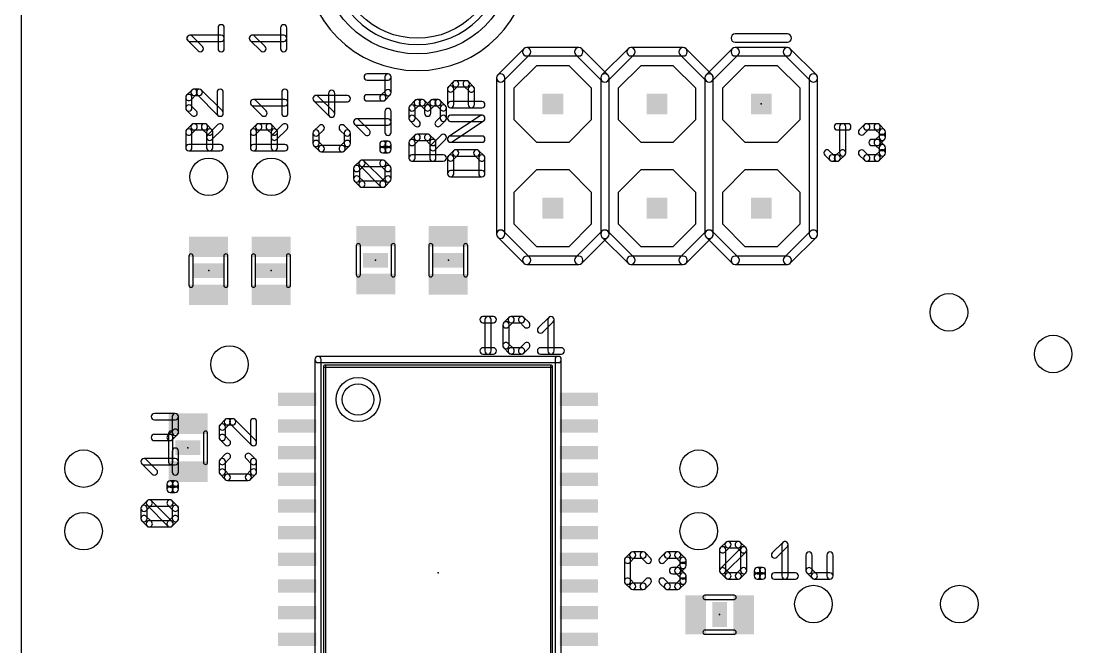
# Model space of a CAD drawing. Extents: x 0 to 39.6, y -14.9 to 59.9.
# Drawn here: x 0 to 25.6, y 11.65 to 26.91 of the extents above; entities that cross this region are included whole.
import ezdxf

# ---------------------------------------------------------------- set-up
doc = ezdxf.new("R2010")
doc.units = 0
for name, color, linetype in [('17', 82, 'CONTINUOUS'), ('18', 82, 'CONTINUOUS'), ('20', 7, 'CONTINUOUS'), ('21', 253, 'CONTINUOUS'), ('23', 7, 'CONTINUOUS'), ('25', 253, 'CONTINUOUS'), ('27', 253, 'CONTINUOUS'), ('51', 253, 'CONTINUOUS')]:
    doc.layers.add(name, color=color, linetype=linetype)

# ---------------------------------------------------------------- blocks, each defined once
blk = doc.blocks.new('RECT')
blk.add_solid([(-0.5, -0.5), (0.5, -0.5), (-0.5, 0.5), (0.5, 0.5)])
blk = doc.blocks.new('OCTAGONP')
blk.add_lwpolyline([(-0.5, -0.2071), (-0.5, 0.2071), (-0.2071, 0.5), (0.2071, 0.5), (0.5, 0.2071), (0.5, -0.2071), (0.2071, -0.5), (-0.2071, -0.5)], close=True)
blk = doc.blocks.new('ROUNDV')
blk.add_circle((0, 0), 0.5)

msp = doc.modelspace()

# ---------------------------------------------------------------- linework, layer by layer
at = {"layer": '20'}
msp.add_line((0, 59.944), (0, 0), dxfattribs=at)
at = {"layer": '21'}
for points in [[(7.3152, 28.448, 1), (6.9088, 28.448, 1), (12.3952, 28.448, 1), (11.9888, 28.448, -1)], [(7.6962, 28.448, 1), (7.5438, 28.448, 1), (11.7602, 28.448, 1), (11.6078, 28.448, -1)], [(17.399, 26.3954), (18.669, 26.3954, 1), (18.669, 26.5986), (17.399, 26.5986, 1)], [(12.2472, 26.2338), (11.6122, 25.5988, 1), (11.7558, 25.4552), (12.3908, 26.0902, 1)], [(13.589, 26.2636), (12.319, 26.2636, 1), (12.319, 26.0604), (13.589, 26.0604, 1)], [(14.2958, 25.5988), (13.6608, 26.2338, 1), (13.5172, 26.0902), (14.1522, 25.4552, 1)], [(14.7872, 26.2338), (14.1522, 25.5988, 1), (14.2958, 25.4552), (14.9308, 26.0902, 1)], [(16.129, 26.2636), (14.859, 26.2636, 1), (14.859, 26.0604), (16.129, 26.0604, 1)], [(16.8358, 25.5988), (16.2008, 26.2338, 1), (16.0572, 26.0902), (16.6922, 25.4552, 1)], [(17.3272, 26.2338), (16.6922, 25.5988, 1), (16.8358, 25.4552), (17.4708, 26.0902, 1)], [(18.669, 26.2636), (17.399, 26.2636, 1), (17.399, 26.0604), (18.669, 26.0604, 1)], [(19.3758, 25.5988), (18.7408, 26.2338, 1), (18.5972, 26.0902), (19.2322, 25.4552, 1)], [(11.7856, 21.717), (11.7856, 25.527, 1), (11.5824, 25.527), (11.5824, 21.717, 1)], [(14.3256, 21.717), (14.3256, 25.527, 1), (14.1224, 25.527), (14.1224, 21.717, 1)], [(16.8656, 21.717), (16.8656, 25.527, 1), (16.6624, 25.527), (16.6624, 21.717, 1)], [(19.2024, 25.527), (19.2024, 21.717, 1), (19.4056, 21.717), (19.4056, 25.527, 1)], [(12.3908, 21.1538), (11.7558, 21.7888, 1), (11.6122, 21.6452), (12.2472, 21.0102, 1)], [(14.1522, 21.7888), (13.5172, 21.1538, 1), (13.6608, 21.0102), (14.2958, 21.6452, 1)], [(14.9308, 21.1538), (14.2958, 21.7888, 1), (14.1522, 21.6452), (14.7872, 21.0102, 1)], [(16.6922, 21.7888), (16.0572, 21.1538, 1), (16.2008, 21.0102), (16.8358, 21.6452, 1)], [(17.4708, 21.1538), (16.8358, 21.7888, 1), (16.6922, 21.6452), (17.3272, 21.0102, 1)], [(19.2322, 21.7888), (18.5972, 21.1538, 1), (18.7408, 21.0102), (19.3758, 21.6452, 1)], [(13.589, 21.1836), (12.319, 21.1836, 1), (12.319, 20.9804), (13.589, 20.9804, 1)], [(16.129, 21.1836), (14.859, 21.1836, 1), (14.859, 20.9804), (16.129, 20.9804, 1)], [(18.669, 21.1836), (17.399, 21.1836, 1), (17.399, 20.9804), (18.669, 20.9804, 1)], [(7.3112, 8.262), (7.3112, 18.662, 1), (7.1588, 18.662), (7.1588, 8.262, 1)], [(7.235, 18.5858), (13.085, 18.5858, 1), (13.085, 18.7382), (7.235, 18.7382, 1)], [(13.0088, 18.662), (13.0088, 8.262, 1), (13.1612, 8.262), (13.1612, 18.662, 1)]]:
    msp.add_lwpolyline(points, format="xyb", close=True, dxfattribs=at)
for radius in [0.5358, 0.3834]:
    msp.add_circle((8.21, 17.687), radius, dxfattribs=at)
at = {"layer": '23'}
for p in [(18.034, 24.892), (8.636, 21.082), (10.414, 21.082), (4.572, 20.828), (6.096, 20.828), (4.064, 16.51), (10.16, 13.462), (17.018, 12.446)]:
    msp.add_point(p, dxfattribs=at)
at = {"layer": '25'}
for points in [[(4.162, 25.2295), (4.0349, 25.1024, 1), (4.1426, 24.9946), (4.2697, 25.1217, 1)], [(4.0126, 25.0485), (4.0126, 24.7943, 1), (4.165, 24.7943), (4.165, 25.0485, 1)], [(4.343, 25.2518), (4.2159, 25.2518, 1), (4.2159, 25.0994), (4.343, 25.0994, 1)], [(4.9053, 24.721), (4.3968, 25.2295, 1), (4.2891, 25.1217), (4.7975, 24.6133, 1)], [(4.7752, 25.1756), (4.7752, 24.6672, 1), (4.9276, 24.6672), (4.9276, 25.1756, 1)], [(6.5024, 24.6672), (6.5024, 25.1756, 1), (6.35, 25.1756), (6.35, 24.6672, 1)], [(7.9502, 25.0993), (7.1876, 25.0993, 1), (7.1876, 24.9469), (7.9502, 24.9469, 1)], [(7.1337, 24.9692), (7.515, 24.5879, 1), (7.6228, 24.6956), (7.2414, 25.077, 1)], [(7.6451, 24.6418), (7.6451, 25.1502, 1), (7.4927, 25.1502), (7.4927, 24.6418, 1)], [(4.0349, 24.7404), (4.162, 24.6133, 1), (4.2697, 24.721), (4.1426, 24.8482, 1)], [(5.6635, 24.8452), (6.4262, 24.8452, 1), (6.4262, 24.9976), (5.6635, 24.9976, 1)], [(5.9716, 24.721), (5.7174, 24.9753, 1), (5.6097, 24.8675), (5.8639, 24.6133, 1)], [(9.5782, 24.7406), (9.7053, 24.8677, 1), (9.5976, 24.9755), (9.4705, 24.8484, 1)], [(9.6006, 24.5403), (9.6006, 24.7945, 1), (9.4482, 24.7945), (9.4482, 24.5403, 1)], [(9.6515, 24.8454), (9.7786, 24.8454, 1), (9.7786, 24.9978), (9.6515, 24.9978, 1)], [(9.7247, 24.8677), (9.8518, 24.7406, 1), (9.9596, 24.8484), (9.8324, 24.9755, 1)], [(9.9596, 24.7406), (10.0867, 24.8677, 1), (9.9789, 24.9755), (9.8518, 24.8484, 1)], [(9.8295, 24.7945), (9.8295, 24.6674, 1), (9.9819, 24.6674), (9.9819, 24.7945, 1)], [(10.0328, 24.8454), (10.1599, 24.8454, 1), (10.1599, 24.9978), (10.0328, 24.9978, 1)], [(10.106, 24.8677), (10.2331, 24.7406, 1), (10.3409, 24.8484), (10.2138, 24.9755, 1)], [(10.2108, 24.7945), (10.2108, 24.5403, 1), (10.3632, 24.5403), (10.3632, 24.7945, 1)], [(9.7053, 24.467), (9.5782, 24.5942, 1), (9.4705, 24.4864), (9.5976, 24.3593, 1)], [(10.2331, 24.5942), (10.106, 24.467, 1), (10.2138, 24.3593), (10.3409, 24.4864, 1)], [(4.1426, 24.1526), (4.2697, 24.2798, 1), (4.162, 24.3875), (4.0349, 24.2604, 1)], [(4.2159, 24.2574), (4.4701, 24.2574, 1), (4.4701, 24.4098), (4.2159, 24.4098, 1)], [(4.4162, 24.2798), (4.5433, 24.1526, 1), (4.6511, 24.2604), (4.524, 24.3875, 1)], [(4.6511, 24.0255), (4.9053, 24.2798, 1), (4.7975, 24.3875), (4.5433, 24.1333, 1)], [(5.7174, 24.1526), (5.8445, 24.2798, 1), (5.7368, 24.3875), (5.6097, 24.2604, 1)], [(5.7907, 24.2574), (6.0449, 24.2574, 1), (6.0449, 24.4098), (5.7907, 24.4098, 1)], [(5.991, 24.2798), (6.1181, 24.1526, 1), (6.2259, 24.2604), (6.0988, 24.3875, 1)], [(6.2259, 24.0255), (6.4801, 24.2798, 1), (6.3723, 24.3875), (6.1181, 24.1333, 1)], [(7.2608, 24.3621), (7.1337, 24.235, 1), (7.2414, 24.1272), (7.3685, 24.2544, 1)], [(8.0041, 24.235), (7.877, 24.3621, 1), (7.7692, 24.2544), (7.8963, 24.1272, 1)], [(19.8884, 24.2577), (20.1426, 24.2577, 1), (20.1426, 24.4101), (19.8884, 24.4101, 1)], [(20.0917, 23.6983), (20.0917, 24.3339, 1), (19.9393, 24.3339), (19.9393, 23.6983, 1)], [(20.53, 24.1529), (20.6572, 24.28, 1), (20.5494, 24.3877), (20.4223, 24.2606, 1)], [(20.6033, 24.2577), (20.8575, 24.2577, 1), (20.8575, 24.4101), (20.6033, 24.4101, 1)], [(20.8036, 24.28), (20.9307, 24.1529, 1), (21.0385, 24.2606), (20.9114, 24.3877, 1)], [(4.165, 23.8252), (4.165, 24.2065, 1), (4.0126, 24.2065), (4.0126, 23.8252, 1)], [(4.521, 24.2065), (4.521, 23.8252, 1), (4.6734, 23.8252), (4.6734, 24.2065, 1)], [(5.7397, 23.8252), (5.7397, 24.2065, 1), (5.5873, 24.2065), (5.5873, 23.8252, 1)], [(6.0958, 24.2065), (6.0958, 23.8252, 1), (6.2482, 23.8252), (6.2482, 24.2065, 1)], [(7.1114, 24.1811), (7.1114, 23.9269, 1), (7.2638, 23.9269), (7.2638, 24.1811, 1)], [(8.0264, 23.9269), (8.0264, 24.1811, 1), (7.874, 24.1811), (7.874, 23.9269, 1)], [(9.5782, 23.8986), (9.7053, 24.0258, 1), (9.5976, 24.1335), (9.4705, 24.0064, 1)], [(9.6515, 24.0034), (9.9057, 24.0034, 1), (9.9057, 24.1558), (9.6515, 24.1558, 1)], [(9.8518, 24.0258), (9.9789, 23.8986, 1), (10.0867, 24.0064), (9.9596, 24.1335, 1)], [(10.0867, 23.7715), (10.3409, 24.0258, 1), (10.2331, 24.1335), (9.9789, 23.8793, 1)], [(20.9307, 24.1335), (20.8036, 24.0064, 1), (20.9114, 23.8986), (21.0385, 24.0258, 1)], [(20.9084, 24.2067), (20.9084, 24.0796, 1), (21.0608, 24.0796), (21.0608, 24.2067, 1)], [(4.8514, 23.9014), (4.0888, 23.9014, 1), (4.0888, 23.749), (4.8514, 23.749, 1)], [(6.4262, 23.9014), (5.6635, 23.9014, 1), (5.6635, 23.749), (6.4262, 23.749, 1)], [(7.1337, 23.873), (7.2608, 23.7459, 1), (7.3685, 23.8537), (7.2414, 23.9808, 1)], [(7.3147, 23.7236), (7.8231, 23.7236, 1), (7.8231, 23.876), (7.3147, 23.876, 1)], [(7.877, 23.7459), (8.0041, 23.873, 1), (7.8963, 23.9808), (7.7692, 23.8537, 1)], [(9.6006, 23.5712), (9.6006, 23.9525, 1), (9.4482, 23.9525), (9.4482, 23.5712, 1)], [(9.9566, 23.9525), (9.9566, 23.5712, 1), (10.109, 23.5712), (10.109, 23.9525, 1)], [(20.8575, 24.0287), (20.7304, 24.0287, 1), (20.7304, 23.8763), (20.8575, 23.8763, 1)], [(20.8036, 23.8986), (20.9307, 23.7715, 1), (21.0385, 23.8793), (20.9114, 24.0064, 1)], [(20.9084, 23.8254), (20.9084, 23.6983, 1), (21.0608, 23.6983), (21.0608, 23.8254, 1)], [(10.287, 23.6474), (9.5244, 23.6474, 1), (9.5244, 23.495), (10.287, 23.495, 1)], [(19.5803, 23.6444), (19.7074, 23.5173, 1), (19.8152, 23.6251), (19.6881, 23.7522, 1)], [(19.7613, 23.495), (19.8884, 23.495, 1), (19.8884, 23.6474), (19.7613, 23.6474, 1)], [(19.9423, 23.5173), (20.0694, 23.6444, 1), (19.9616, 23.7522), (19.8345, 23.6251, 1)], [(20.6572, 23.6251), (20.53, 23.7522, 1), (20.4223, 23.6444), (20.5494, 23.5173, 1)], [(20.8575, 23.6474), (20.6033, 23.6474, 1), (20.6033, 23.495), (20.8575, 23.495, 1)], [(20.9307, 23.7522), (20.8036, 23.6251, 1), (20.9114, 23.5173), (21.0385, 23.6444, 1)], [(11.2522, 19.5587), (11.5064, 19.5587, 1), (11.5064, 19.7111), (11.2522, 19.7111, 1)], [(11.4555, 18.8722), (11.4555, 19.6349, 1), (11.3031, 19.6349), (11.3031, 18.8722, 1)], [(11.8867, 19.6887), (11.7596, 19.5616, 1), (11.8674, 19.4539), (11.9945, 19.581, 1)], [(11.7373, 19.5077), (11.7373, 18.9993, 1), (11.8897, 18.9993), (11.8897, 19.5077, 1)], [(12.1948, 19.7111), (11.9406, 19.7111, 1), (11.9406, 19.5587), (12.1948, 19.5587, 1)], [(12.3758, 19.5616), (12.2487, 19.6887, 1), (12.141, 19.581), (12.2681, 19.4539, 1)], [(12.7094, 19.3268), (12.9636, 19.581, 1), (12.8558, 19.6887), (12.6016, 19.4345, 1)], [(12.8335, 19.6349), (12.8335, 18.8722, 1), (12.9859, 18.8722), (12.9859, 19.6349, 1)], [(11.2522, 18.796), (11.5064, 18.796, 1), (11.5064, 18.9484), (11.2522, 18.9484, 1)], [(11.7596, 18.9454), (11.8867, 18.8183, 1), (11.9945, 18.9261), (11.8674, 19.0532, 1)], [(11.9406, 18.796), (12.1948, 18.796, 1), (12.1948, 18.9484), (11.9406, 18.9484, 1)], [(12.2487, 18.8183), (12.3758, 18.9454, 1), (12.2681, 19.0532), (12.141, 18.9261, 1)], [(12.6555, 18.796), (13.1639, 18.796, 1), (13.1639, 18.9484), (12.6555, 18.9484, 1)], [(4.9748, 17.1955), (4.8477, 17.0684, 1), (4.9554, 16.9607), (5.0825, 17.0878, 1)], [(5.1558, 17.2179), (5.0287, 17.2179, 1), (5.0287, 17.0655), (5.1558, 17.0655, 1)], [(5.7181, 16.6871), (5.2096, 17.1955, 1), (5.1019, 17.0878), (5.6103, 16.5793, 1)], [(5.588, 17.1417), (5.588, 16.6332, 1), (5.7404, 16.6332), (5.7404, 17.1417, 1)], [(4.8254, 17.0146), (4.8254, 16.7603, 1), (4.9778, 16.7603), (4.9778, 17.0146, 1)], [(4.8477, 16.7065), (4.9748, 16.5793, 1), (5.0825, 16.6871), (4.9554, 16.8142, 1)], [(4.9748, 16.3536), (4.8477, 16.2265, 1), (4.9554, 16.1187), (5.0825, 16.2458, 1)], [(4.8254, 16.1726), (4.8254, 15.9184, 1), (4.9778, 15.9184), (4.9778, 16.1726, 1)], [(5.7181, 16.2265), (5.591, 16.3536, 1), (5.4832, 16.2458), (5.6103, 16.1187, 1)], [(5.7404, 15.9184), (5.7404, 16.1726, 1), (5.588, 16.1726), (5.588, 15.9184, 1)], [(4.8477, 15.8645), (4.9748, 15.7374, 1), (5.0825, 15.8451), (4.9554, 15.9723, 1)], [(5.591, 15.7374), (5.7181, 15.8645, 1), (5.6103, 15.9723), (5.4832, 15.8451, 1)], [(5.0287, 15.7151), (5.5371, 15.7151, 1), (5.5371, 15.8675), (5.0287, 15.8675, 1)], [(14.8485, 13.9483), (14.7214, 13.8212, 1), (14.8291, 13.7135), (14.9563, 13.8406, 1)], [(14.6991, 13.7673), (14.6991, 13.2589, 1), (14.8515, 13.2589), (14.8515, 13.7673, 1)], [(15.1566, 13.9707), (14.9024, 13.9707, 1), (14.9024, 13.8183), (15.1566, 13.8183, 1)], [(15.3376, 13.8212), (15.2105, 13.9483, 1), (15.1027, 13.8406), (15.2298, 13.7135, 1)], [(15.6711, 13.7135), (15.7982, 13.8406, 1), (15.6905, 13.9483), (15.5633, 13.8212, 1)], [(15.7443, 13.8183), (15.9986, 13.8183, 1), (15.9986, 13.9707), (15.7443, 13.9707, 1)], [(15.9447, 13.8406), (16.0718, 13.7135, 1), (16.1795, 13.8212), (16.0524, 13.9483, 1)], [(16.0495, 13.7673), (16.0495, 13.6402, 1), (16.2019, 13.6402), (16.2019, 13.7673, 1)], [(15.9986, 13.5893), (15.8714, 13.5893, 1), (15.8714, 13.4369), (15.9986, 13.4369, 1)], [(16.0718, 13.6941), (15.9447, 13.567, 1), (16.0524, 13.4592), (16.1795, 13.5864, 1)], [(15.9447, 13.4592), (16.0718, 13.3321, 1), (16.1795, 13.4399), (16.0524, 13.567, 1)], [(14.7214, 13.205), (14.8485, 13.0779, 1), (14.9563, 13.1857), (14.8291, 13.3128, 1)], [(15.2105, 13.0779), (15.3376, 13.205, 1), (15.2298, 13.3128), (15.1027, 13.1857, 1)], [(15.7982, 13.1857), (15.6711, 13.3128, 1), (15.5633, 13.205), (15.6905, 13.0779, 1)], [(16.0718, 13.3128), (15.9447, 13.1857, 1), (16.0524, 13.0779), (16.1795, 13.205, 1)], [(16.0495, 13.386), (16.0495, 13.2589, 1), (16.2019, 13.2589), (16.2019, 13.386, 1)], [(14.9024, 13.0556), (15.1566, 13.0556, 1), (15.1566, 13.208), (14.9024, 13.208, 1)], [(15.9986, 13.208), (15.7443, 13.208, 1), (15.7443, 13.0556), (15.9986, 13.0556, 1)]]:
    msp.add_lwpolyline(points, format="xyb", close=True, dxfattribs=at)
at = {"layer": '27'}
for points in [[(4.953, 26.2382), (4.953, 26.7466, 1), (4.8006, 26.7466), (4.8006, 26.2382, 1)], [(6.477, 26.2382), (6.477, 26.7466, 1), (6.3246, 26.7466), (6.3246, 26.2382, 1)], [(4.4222, 26.2921), (4.168, 26.5463, 1), (4.0603, 26.4385), (4.3145, 26.1843, 1)], [(4.1142, 26.4162), (4.8768, 26.4162, 1), (4.8768, 26.5686), (4.1142, 26.5686, 1)], [(5.9462, 26.2921), (5.692, 26.5463, 1), (5.5843, 26.4385), (5.8385, 26.1843, 1)], [(5.6382, 26.4162), (6.4008, 26.4162, 1), (6.4008, 26.5686), (5.6382, 26.5686, 1)], [(8.9408, 25.6257), (8.4324, 25.6257, 1), (8.4324, 25.4733), (8.9408, 25.4733, 1)], [(9.017, 25.1682), (9.017, 25.5495, 1), (8.8646, 25.5495), (8.8646, 25.1682, 1)], [(10.518, 25.2016), (10.6451, 25.3287, 1), (10.5374, 25.4364), (10.4103, 25.3093, 1)], [(10.5913, 25.3064), (10.8455, 25.3064, 1), (10.8455, 25.4588), (10.5913, 25.4588, 1)], [(10.7916, 25.3287), (10.9187, 25.2016, 1), (11.0265, 25.3093), (10.8994, 25.4364, 1)], [(8.4324, 24.9649), (8.8137, 24.9649, 1), (8.8137, 25.1173), (8.4324, 25.1173, 1)], [(8.8676, 24.9872), (8.9947, 25.1143, 1), (8.8869, 25.2221), (8.7598, 25.095, 1)], [(10.5404, 24.8741), (10.5404, 25.2555, 1), (10.388, 25.2555), (10.388, 24.8741, 1)], [(10.8964, 25.2555), (10.8964, 24.8741, 1), (11.0488, 24.8741), (11.0488, 25.2555, 1)], [(11.2268, 24.9503), (10.4642, 24.9503, 1), (10.4642, 24.7979), (11.2268, 24.7979, 1)], [(9.017, 24.1991), (9.017, 24.7076, 1), (8.8646, 24.7076), (8.8646, 24.1991, 1)], [(10.5064, 23.9688), (11.2691, 24.4772, 1), (11.1845, 24.604), (10.4219, 24.0956, 1)], [(11.2268, 24.6168), (10.4642, 24.6168, 1), (10.4642, 24.4644), (11.2268, 24.4644, 1)], [(8.1782, 24.3772), (8.9408, 24.3772, 1), (8.9408, 24.5296), (8.1782, 24.5296, 1)], [(8.4862, 24.253), (8.232, 24.5072, 1), (8.1243, 24.3995), (8.3785, 24.1453, 1)], [(11.2268, 24.1084), (10.4642, 24.1084, 1), (10.4642, 23.956), (11.2268, 23.956, 1)], [(8.8899, 23.7782), (8.8899, 23.9053, 1), (8.7375, 23.9053), (8.7375, 23.7782, 1)], [(8.8137, 23.8291), (8.9408, 23.8291, 1), (8.9408, 23.9815), (8.8137, 23.9815, 1)], [(8.9408, 23.8544), (8.8137, 23.8544, 1), (8.8137, 23.702), (8.9408, 23.702, 1)], [(8.8646, 23.9053), (8.8646, 23.7782, 1), (9.017, 23.7782), (9.017, 23.9053, 1)], [(10.5374, 23.7525), (10.4103, 23.6254, 1), (10.518, 23.5176), (10.6451, 23.6448, 1)], [(10.388, 23.5715), (10.388, 23.1902, 1), (10.5404, 23.1902), (10.5404, 23.5715, 1)], [(11.0997, 23.7748), (10.5913, 23.7748, 1), (10.5913, 23.6224), (11.0997, 23.6224, 1)], [(11.2807, 23.6254), (11.1536, 23.7525, 1), (11.0458, 23.6448), (11.1729, 23.5176, 1)], [(11.303, 23.1902), (11.303, 23.5715, 1), (11.1506, 23.5715), (11.1506, 23.1902, 1)], [(8.232, 23.2636), (8.3591, 23.3908, 1), (8.2514, 23.4985), (8.1243, 23.3714, 1)], [(8.2544, 23.0633), (8.2544, 23.3175, 1), (8.102, 23.3175), (8.102, 23.0633, 1)], [(8.3053, 23.3684), (8.8137, 23.3684, 1), (8.8137, 23.5208), (8.3053, 23.5208, 1)], [(8.8676, 22.9901), (8.3591, 23.4985, 1), (8.2514, 23.3908), (8.7598, 22.8823, 1)], [(8.7598, 23.3908), (8.8869, 23.2636, 1), (8.9947, 23.3714), (8.8676, 23.4985, 1)], [(8.8646, 23.3175), (8.8646, 23.0633, 1), (9.017, 23.0633), (9.017, 23.3175, 1)], [(8.3591, 22.9901), (8.232, 23.1172, 1), (8.1243, 23.0094), (8.2514, 22.8823, 1)], [(8.8869, 23.1172), (8.7598, 22.9901, 1), (8.8676, 22.8823), (8.9947, 23.0094, 1)], [(10.4642, 23.114), (11.2268, 23.114, 1), (11.2268, 23.2664), (10.4642, 23.2664, 1)], [(8.8137, 23.0124), (8.3053, 23.0124, 1), (8.3053, 22.86), (8.8137, 22.86, 1)], [(7.4224, 8.424), (7.4224, 18.5, 1), (7.3716, 18.5), (7.3716, 8.424, 1)], [(7.397, 18.4746), (12.923, 18.4746, 1), (12.923, 18.5254), (7.397, 18.5254, 1)], [(12.8976, 18.5), (12.8976, 8.424, 1), (12.9484, 8.424), (12.9484, 18.5, 1)], [(3.7592, 17.3449), (3.2508, 17.3449, 1), (3.2508, 17.1925), (3.7592, 17.1925, 1)], [(3.8354, 16.8873), (3.8354, 17.2687, 1), (3.683, 17.2687), (3.683, 16.8873, 1)], [(3.686, 16.7063), (3.8131, 16.8335, 1), (3.7053, 16.9412), (3.5782, 16.8141, 1)], [(3.2508, 16.684), (3.6321, 16.684, 1), (3.6321, 16.8364), (3.2508, 16.8364, 1)], [(3.8354, 15.9183), (3.8354, 16.4267, 1), (3.683, 16.4267), (3.683, 15.9183, 1)], [(3.3046, 15.9721), (3.0504, 16.2264, 1), (2.9427, 16.1186), (3.1969, 15.8644, 1)], [(2.9966, 16.0963), (3.7592, 16.0963, 1), (3.7592, 16.2487), (2.9966, 16.2487, 1)], [(3.7083, 15.4973), (3.7083, 15.6244, 1), (3.5559, 15.6244), (3.5559, 15.4973, 1)], [(3.6321, 15.5482), (3.7592, 15.5482, 1), (3.7592, 15.7006), (3.6321, 15.7006, 1)], [(3.683, 15.6244), (3.683, 15.4973, 1), (3.8354, 15.4973), (3.8354, 15.6244, 1)], [(3.7592, 15.5735), (3.6321, 15.5735, 1), (3.6321, 15.4211), (3.7592, 15.4211, 1)], [(3.0504, 14.9828), (3.1775, 15.1099, 1), (3.0698, 15.2176), (2.9427, 15.0905, 1)], [(3.0728, 14.7824), (3.0728, 15.0366, 1), (2.9204, 15.0366), (2.9204, 14.7824, 1)], [(3.1237, 15.0876), (3.6321, 15.0876, 1), (3.6321, 15.24), (3.1237, 15.24, 1)], [(3.686, 14.7092), (3.1775, 15.2176, 1), (3.0698, 15.1099), (3.5782, 14.6014, 1)], [(3.5782, 15.1099), (3.7053, 14.9828, 1), (3.8131, 15.0905), (3.686, 15.2176, 1)], [(3.683, 15.0366), (3.683, 14.7824, 1), (3.8354, 14.7824), (3.8354, 15.0366, 1)], [(3.1775, 14.7092), (3.0504, 14.8363, 1), (2.9427, 14.7285), (3.0698, 14.6014, 1)], [(3.7053, 14.8363), (3.5782, 14.7092, 1), (3.686, 14.6014), (3.8131, 14.7285, 1)], [(3.6321, 14.7315), (3.1237, 14.7315, 1), (3.1237, 14.5791), (3.6321, 14.5791, 1)], [(17.1476, 13.9675), (17.2747, 14.0946, 1), (17.1669, 14.2023), (17.0398, 14.0752, 1)], [(17.1699, 13.5129), (17.1699, 14.0213, 1), (17.0175, 14.0213), (17.0175, 13.5129, 1)], [(17.1476, 13.459), (17.656, 13.9675, 1), (17.5483, 14.0752), (17.0398, 13.5668, 1)], [(17.2208, 14.0723), (17.475, 14.0723, 1), (17.475, 14.2247), (17.2208, 14.2247, 1)], [(17.4212, 14.0946), (17.5483, 13.9675, 1), (17.656, 14.0752), (17.5289, 14.2023, 1)], [(17.526, 14.0213), (17.526, 13.5129, 1), (17.6784, 13.5129), (17.6784, 14.0213, 1)], [(18.4105, 13.8404), (18.6648, 14.0946, 1), (18.557, 14.2023), (18.3028, 13.9481, 1)], [(18.5347, 14.1485), (18.5347, 13.3858, 1), (18.6871, 13.3858), (18.6871, 14.1485, 1)], [(19.1224, 13.8942), (19.1224, 13.5129, 1), (19.2748, 13.5129), (19.2748, 13.8942, 1)], [(19.7833, 13.3858), (19.7833, 13.8942, 1), (19.6309, 13.8942), (19.6309, 13.3858, 1)], [(17.2747, 13.4397), (17.1476, 13.5668, 1), (17.0398, 13.459), (17.1669, 13.3319, 1)], [(17.5483, 13.5668), (17.4212, 13.4397, 1), (17.5289, 13.3319), (17.656, 13.459, 1)], [(18.0119, 13.3858), (18.0119, 13.5129, 1), (17.8595, 13.5129), (17.8595, 13.3858, 1)], [(17.9357, 13.4367), (18.0628, 13.4367, 1), (18.0628, 13.5891), (17.9357, 13.5891, 1)], [(17.9866, 13.5129), (17.9866, 13.3858, 1), (18.139, 13.3858), (18.139, 13.5129, 1)], [(19.1447, 13.459), (19.2719, 13.3319, 1), (19.3796, 13.4397), (19.2525, 13.5668, 1)], [(17.475, 13.462), (17.2208, 13.462, 1), (17.2208, 13.3096), (17.475, 13.3096, 1)], [(18.0628, 13.462), (17.9357, 13.462, 1), (17.9357, 13.3096), (18.0628, 13.3096, 1)], [(18.3567, 13.3096), (18.8651, 13.3096, 1), (18.8651, 13.462), (18.3567, 13.462, 1)], [(19.3257, 13.3096), (19.7071, 13.3096, 1), (19.7071, 13.462), (19.3257, 13.462, 1)]]:
    msp.add_lwpolyline(points, format="xyb", close=True, dxfattribs=at)
at = {"layer": '51'}
for points in [[(8.1662, 21.438), (8.1662, 20.726, 1), (8.2678, 20.726), (8.2678, 21.438, 1)], [(9.0172, 21.438), (9.0172, 20.726, 1), (9.1188, 20.726), (9.1188, 21.438, 1)], [(10.0328, 20.726), (10.0328, 21.438, 1), (9.9312, 21.438), (9.9312, 20.726, 1)], [(10.8838, 20.726), (10.8838, 21.438, 1), (10.7822, 21.438), (10.7822, 20.726, 1)], [(4.1908, 20.472), (4.1908, 21.184, 1), (4.0892, 21.184), (4.0892, 20.472, 1)], [(5.0418, 20.472), (5.0418, 21.184, 1), (4.9402, 21.184), (4.9402, 20.472, 1)], [(5.7148, 20.472), (5.7148, 21.184, 1), (5.6132, 21.184), (5.6132, 20.472, 1)], [(6.5658, 20.472), (6.5658, 21.184, 1), (6.4642, 21.184), (6.4642, 20.472, 1)], [(3.5942, 16.866), (3.5942, 16.154, 1), (3.6958, 16.154), (3.6958, 16.866, 1)], [(4.4452, 16.866), (4.4452, 16.154, 1), (4.5468, 16.154), (4.5468, 16.866, 1)], [(17.374, 12.9158), (16.662, 12.9158, 1), (16.662, 12.8142), (17.374, 12.8142, 1)], [(17.374, 12.0648), (16.662, 12.0648, 1), (16.662, 11.9632), (17.374, 11.9632, 1)]]:
    msp.add_lwpolyline(points, format="xyb", close=True, dxfattribs=at)

# ---------------------------------------------------------------- block references
at = {"layer": '17', "xscale": 1.8796, "yscale": 1.8796, "rotation": 180}
for p in [(12.954, 24.892), (12.954, 24.892), (15.494, 24.892), (15.494, 24.892), (18.034, 24.892), (18.034, 24.892), (12.954, 22.352), (12.954, 22.352), (15.494, 22.352), (15.494, 22.352), (18.034, 22.352), (18.034, 22.352)]:
    msp.add_blockref('OCTAGONP', p, dxfattribs=at)
at = {"layer": '18', "xscale": 0.9144, "yscale": 0.9144}
for p in [(4.572, 23.114), (6.096, 23.114), (22.606, 19.812), (25.146, 18.796), (5.08, 18.542), (1.524, 16.002), (16.51, 16.002), (1.524, 14.478), (16.51, 14.478), (19.304, 12.7), (22.86, 12.7)]:
    msp.add_blockref('ROUNDV', p, dxfattribs=at)
at = {"layer": '21', "xscale": 0.3556}
for p, yscale, rotation in [((8.636, 21.082), 0.6096, 270), ((10.414, 21.082), 0.762, 90), ((4.572, 20.828), 0.762, 90), ((6.096, 20.828), 0.762, 90), ((4.064, 16.51), 0.6096, 270), ((17.018, 12.446), 0.6096, 180)]:
    msp.add_blockref('RECT', p, dxfattribs=dict(at, yscale=yscale, rotation=rotation))
at = {"layer": '51'}
for p, xscale, yscale, rotation in [((12.954, 24.892), 0.508, 0.508, 180), ((15.494, 24.892), 0.508, 0.508, 180), ((18.034, 24.892), 0.508, 0.508, 180), ((12.954, 22.352), 0.508, 0.508, 180), ((15.494, 22.352), 0.508, 0.508, 180), ((18.034, 22.352), 0.508, 0.508, 180), ((8.6411, 21.6701), 0.5001, 0.95, 270), ((10.4089, 21.6623), 0.5001, 0.95, 90), ((4.5669, 21.4083), 0.5001, 0.95, 90), ((6.0909, 21.4083), 0.5001, 0.95, 90), ((8.6411, 20.5018), 0.5001, 0.95, 270), ((10.4089, 20.4939), 0.5001, 0.95, 90), ((4.5669, 20.2399), 0.5001, 0.95, 90), ((6.0909, 20.2399), 0.5001, 0.95, 90), ((6.7272, 17.687), 0.325, 0.9344, 270), ((13.5928, 17.687), 0.325, 0.9344, 270), ((4.0691, 17.0982), 0.5001, 0.95, 270), ((6.7272, 17.037), 0.325, 0.9344, 270), ((13.5928, 17.037), 0.325, 0.9344, 270), ((6.7272, 16.387), 0.325, 0.9344, 270), ((13.5928, 16.387), 0.325, 0.9344, 270), ((4.0691, 15.9298), 0.5001, 0.95, 270), ((6.7272, 15.737), 0.325, 0.9344, 270), ((13.5928, 15.737), 0.325, 0.9344, 270), ((6.7272, 15.087), 0.325, 0.9344, 270), ((13.5928, 15.087), 0.325, 0.9344, 270), ((6.7272, 14.437), 0.325, 0.9344, 270), ((13.5928, 14.437), 0.325, 0.9344, 270), ((6.7272, 13.787), 0.325, 0.9344, 270), ((13.5928, 13.787), 0.325, 0.9344, 270), ((6.7272, 13.137), 0.325, 0.9344, 270), ((13.5928, 13.137), 0.325, 0.9344, 270), ((16.4378, 12.4409), 0.5001, 0.95, 180), ((17.6061, 12.4409), 0.5001, 0.95, 180), ((6.7272, 12.487), 0.325, 0.9344, 270), ((13.5928, 12.487), 0.325, 0.9344, 270), ((6.7272, 11.837), 0.325, 0.9344, 270), ((13.5928, 11.837), 0.325, 0.9344, 270)]:
    msp.add_blockref('RECT', p, dxfattribs=dict(at, xscale=xscale, yscale=yscale, rotation=rotation))

doc.saveas('drawing.dxf')
